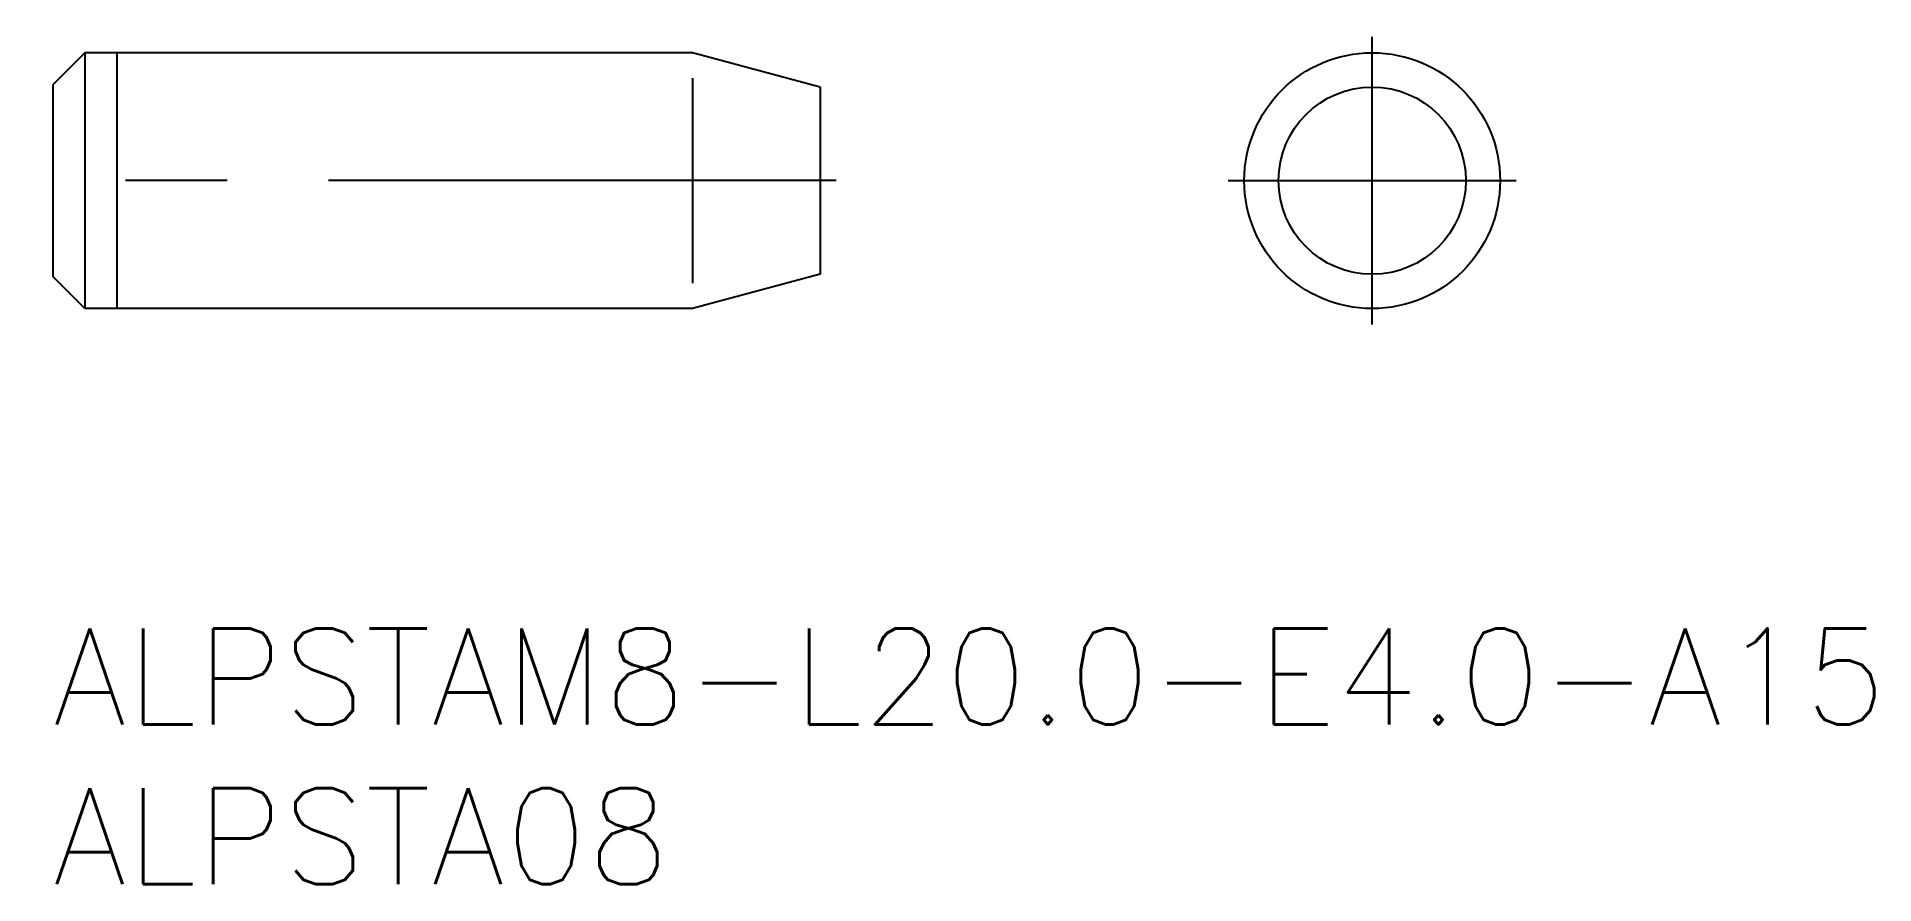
# Model space of a CAD drawing. Extents: x -0.5 to 57, y -8 to 18.5.
import ezdxf

# ---------------------------------------------------------------- set-up
doc = ezdxf.new("R2010")
doc.units = 0
doc.header["$LTSCALE"] = 0.5
doc.linetypes.add('CENTER', pattern=[50.8, 31.75, -6.35, 6.35, -6.35])
for name, color, linetype in [('MSM_CENTER', 1, 'CENTER'), ('MSM_CONTINUOUS', 7, 'CONTINUOUS'), ('MSM_NARROW', 5, 'CONTINUOUS'), ('MSM_PART_NUMBER', 7, 'CONTINUOUS')]:
    doc.layers.add(name, color=color, linetype=linetype)
doc.styles.get("Standard").update_dxf_attribs({"font": 'txt.shx', "height": 1, "bigfont": 'bigfont.shx'})

# ---------------------------------------------------------------- blocks, each defined once
blk = doc.blocks.new('*U4')
at = {"layer": 'MSM_PART_NUMBER'}
blk.add_text('ALPSTAM8-L20.0-E4.0-A15', height=3, dxfattribs=at).set_placement((0, -3))
blk = doc.blocks.new('*U5')
at = {"layer": 'MSM_PART_NUMBER'}
blk.add_text('ALPSTA08', height=3, dxfattribs=at).set_placement((0, -8))

msp = doc.modelspace()

# ---------------------------------------------------------------- linework, layer by layer
at = {"layer": 'MSM_CENTER'}
for p, q in [((41.259, 9.5), (41.259, 18.5)), ((24.5, 14), (-0.5, 14)), ((36.759, 14), (45.759, 14))]:
    msp.add_line(p, q, dxfattribs=at)
at = {"layer": 'MSM_CONTINUOUS'}
for p, q in [((1, 18), (0, 17)), ((20, 18), (1, 18)), ((1, 18), (1, 10)), ((24, 16.928), (20, 18)), ((0, 17), (0, 11)), ((24, 16.928), (24, 11.072)), ((1, 10), (0, 11)), ((24, 11.072), (20, 10)), ((20, 10), (1, 10))]:
    msp.add_line(p, q, dxfattribs=at)
for radius in [4, 2.928]:
    msp.add_circle((41.259, 14), radius, dxfattribs=at)
at = {"layer": 'MSM_NARROW'}
for p, q in [((2, 18), (2, 10)), ((20, 17.2), (20, 10.8))]:
    msp.add_line(p, q, dxfattribs=at)

# ---------------------------------------------------------------- block references
at = {"layer": 'MSM_CONTINUOUS'}
for name in ['*U4', '*U5']:
    msp.add_blockref(name, (0, 0), dxfattribs=at)

doc.saveas('drawing.dxf')
